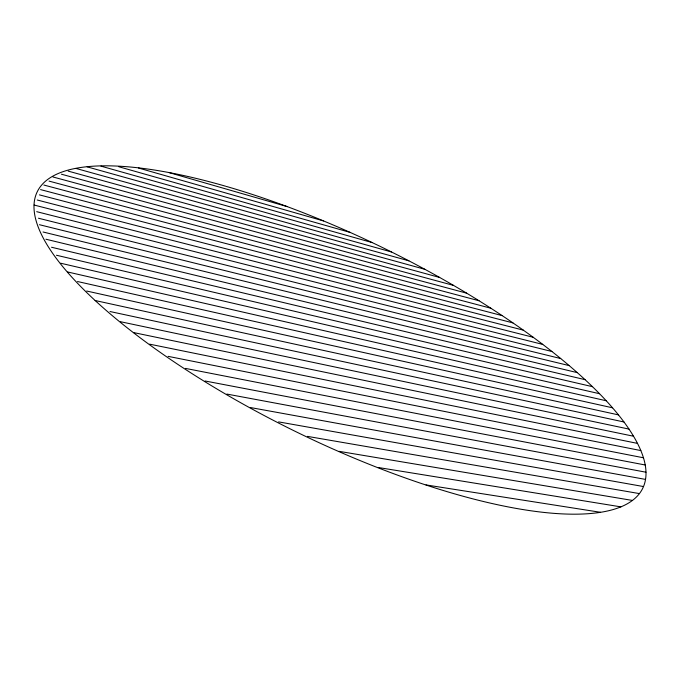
<?xml version="1.0" encoding="UTF-8"?>
<svg xmlns="http://www.w3.org/2000/svg" width="680" height="680" viewBox="0 0 680 680"><rect width="100%" height="100%" fill="white"/><g stroke="black" fill="none" stroke-linecap="round" stroke-linejoin="round"><path stroke-width="1.02" d="M426.037 484.925L600.559 512.303M378.344 467.517L620.891 506.863M339.167 451.35L632.434 500.438M307.428 436.373L639.421 493.595M278.604 421.889L643.501 486.548M250.35 407.524L645.524 479.409M226.865 394.069L645.983 472.209M205.131 380.995L645.218 464.992M185.462 368.399L643.45 457.776M168.096 356.346L640.832 450.577M149.591 344.156L637.491 443.394M133.68 332.596L633.522 436.228M120.454 321.708L628.991 429.089M109.99 311.525L623.96 421.974M95.123 300.509L618.46 414.885M86.7 291.031L612.544 407.804M77.528 281.52L606.22 400.75M67.651 271.975L599.513 393.712M60.639 263.211L592.45 386.673M56.448 255.238L585.029 379.652M51.535 247.248L577.269 372.623M45.925 239.224L569.16 365.594M43.052 231.99L560.702 358.547M39.448 224.714L551.896 351.492M38.471 218.221L542.733 344.403M36.703 211.675L533.196 337.28M34.136 205.045L523.26 330.115M37.264 200.013L512.915 322.889M39.423 194.871L502.12 315.605M40.587 189.609L490.841 308.227M43.86 185.036L479.026 300.755M49.053 181.109L466.616 293.156M52.955 176.97L453.526 285.404M61.421 174.207L439.646 277.466M68.204 171.122L424.822 269.288M75.99 168.444L408.867 260.822M87.159 166.855L391.476 251.965M100.938 166.132L372.164 242.573M118.838 166.744L350.089 232.39M225.599 186.209L223.252 185.538A337.093 101.736 26.1 0 0 152.507 346.876A337.093 101.736 26.1 0 0 643.034 487.628A337.093 101.736 26.1 0 0 226.347 186.422M138.576 168.036L323.527 220.924M169.286 172.652L287.155 206.593"/></g></svg>
